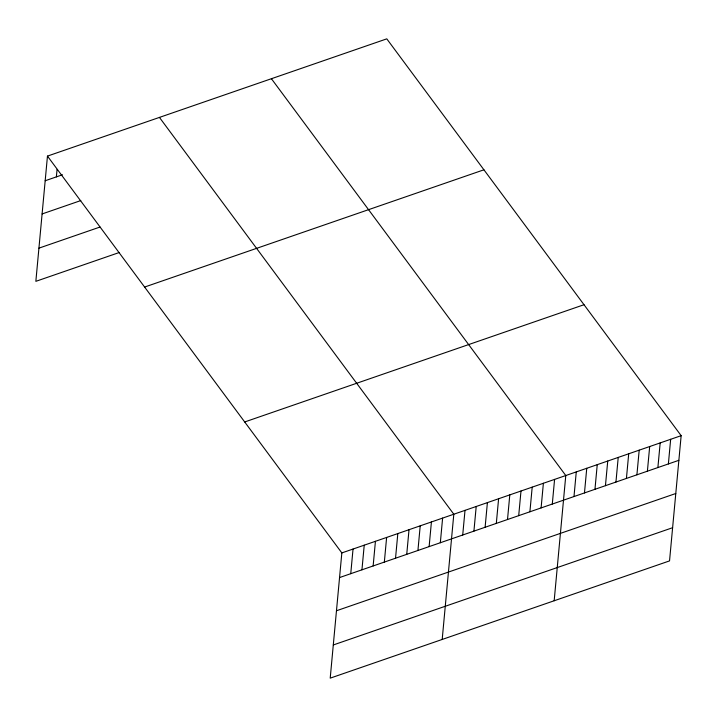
<?xml version="1.0" encoding="UTF-8"?>
<svg xmlns="http://www.w3.org/2000/svg" width="717" height="717" viewBox="0 0 717 717"><rect width="100%" height="100%" fill="white"/><g stroke="black" fill="none" stroke-linecap="round" stroke-linejoin="round"><path stroke-width="1.08" d="M47.465 156.1L341.839 552.915L330.214 678.148L669.535 560.9L681.15 435.667L386.786 38.852L47.465 156.1L35.85 281.333L119.318 252.492M56.374 176.884L57.073 169.382M350.747 573.699L353.033 549.043M361.942 569.827L364.227 545.18M373.145 565.955L375.43 541.308M384.339 562.092L386.624 537.436M395.533 558.22L397.818 533.573M406.736 554.349L409.022 529.702M417.93 550.477L420.216 525.83M429.125 546.614L431.419 521.958M440.328 542.742L442.613 518.095M442.192 639.456L453.807 514.223L159.443 117.409M462.716 535.007L465.01 510.352M473.919 531.136L476.205 506.489M485.113 527.264L487.399 502.617M496.316 523.401L498.602 498.745M507.511 519.529L509.796 494.873M518.705 515.657L520.99 491.011M529.908 511.786L532.193 487.139M541.102 507.923L543.387 483.267M552.296 504.051L554.582 479.404M554.169 600.765L565.785 475.532L271.411 78.718M573.985 496.558L576.271 471.903M584.472 492.938L586.757 468.282M594.958 489.308L597.243 464.661M605.444 485.687L607.738 461.031M615.939 482.057L618.224 457.41M626.425 478.436L628.71 453.789M636.911 474.815L639.197 450.159M647.397 471.186L649.683 446.539M657.883 467.565L660.178 442.918M668.378 463.944L670.664 439.288M45.18 180.747L62.487 174.769M42.106 213.944L80.779 200.581M38.933 248.145L100.004 227.038M144.61 287.051L483.921 169.804M244.694 421.963L584.005 304.716M341.839 552.915L681.15 435.667M339.553 577.561L678.865 460.314M336.47 610.759L675.781 493.511M333.297 644.959L672.609 527.712"/></g></svg>
